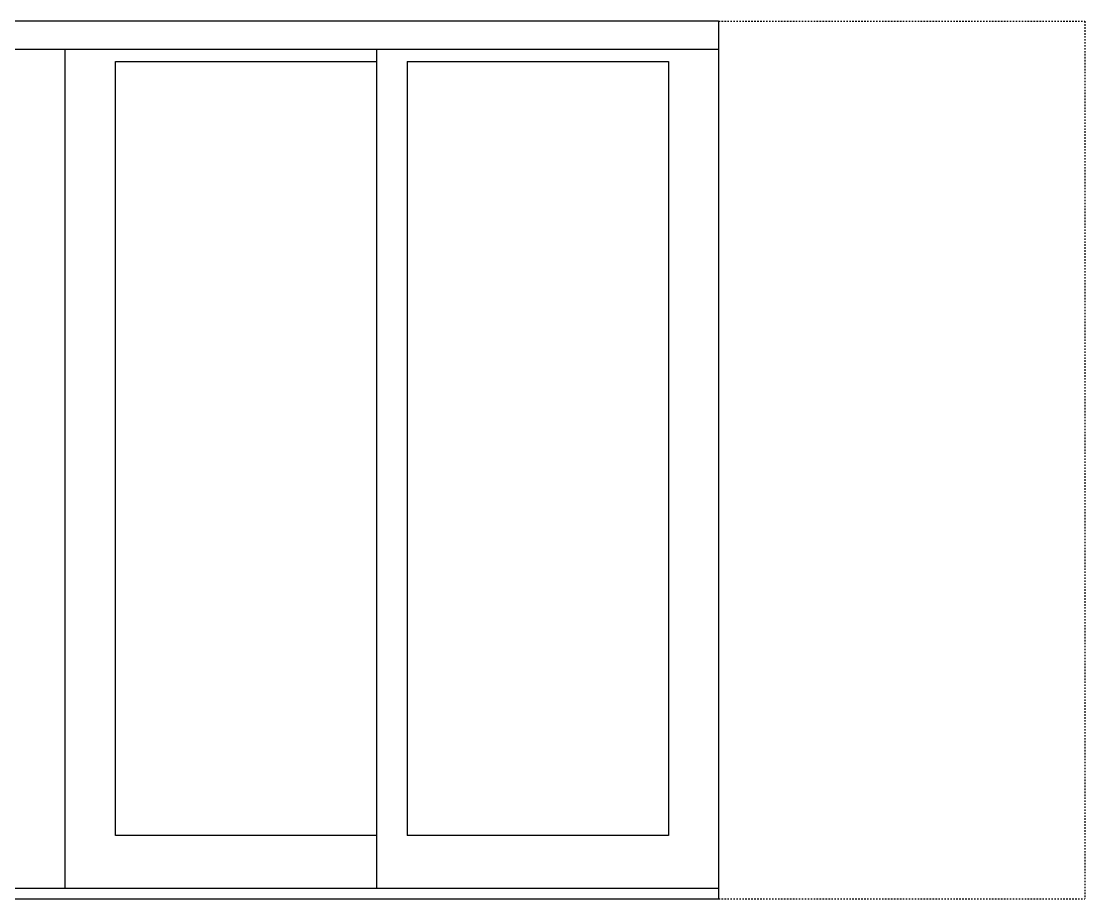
# Model space of a CAD drawing. Extents: x -40 to 95, y -81 to 25.
# Drawn here: x 23.1 to 94.7, y -73.6 to -14.6 of the extents above; entities that cross this region are included whole.
import ezdxf

# ---------------------------------------------------------------- set-up
doc = ezdxf.new("R2010")
doc.units = 0
doc.header["$LTSCALE"] = 0.25
doc.header["$MEASUREMENT"] = 0
doc.linetypes.add('HIDDEN', pattern=[0.375, 0.25, -0.125])
doc.layers.get('0').update_dxf_attribs({"linetype": 'CONTINUOUS'})
doc.layers.add('TEXT', color=7, linetype='CONTINUOUS')

msp = doc.modelspace()

# ---------------------------------------------------------------- linework, layer by layer
at = {"color": 1}
for p, q in [((70.049, -14.559), (-40.178, -14.559)), ((70.049, -14.559), (70.049, -73.566)), ((70.049, -16.451), (-38.857, -16.451)), ((-38.857, -72.868), (70.049, -72.868)), ((-40.178, -73.566), (70.049, -73.566))]:
    msp.add_line(p, q, dxfattribs=at)
at = {"color": 1, "linetype": 'HIDDEN'}
for p, q in [((70.049, -14.559), (94.691, -14.559)), ((94.691, -14.559), (94.691, -73.566)), ((70.049, -73.566), (94.691, -73.566))]:
    msp.add_line(p, q, dxfattribs=at)
at = {"color": 5}
for p, q in [((47.024, -16.451), (47.024, -72.868)), ((29.452, -17.273), (47.024, -17.273)), ((29.452, -69.318), (29.452, -17.273)), ((49.101, -17.273), (66.673, -17.273)), ((49.101, -17.273), (49.101, -69.318)), ((66.673, -17.273), (66.673, -69.318)), ((47.024, -69.318), (29.452, -69.318)), ((66.673, -69.318), (49.101, -69.318))]:
    msp.add_line(p, q, dxfattribs=at)
at = {"layer": 'TEXT', "color": 5}
msp.add_line((26.076, -72.868), (26.076, -16.451), dxfattribs=at)

doc.saveas('drawing.dxf')
